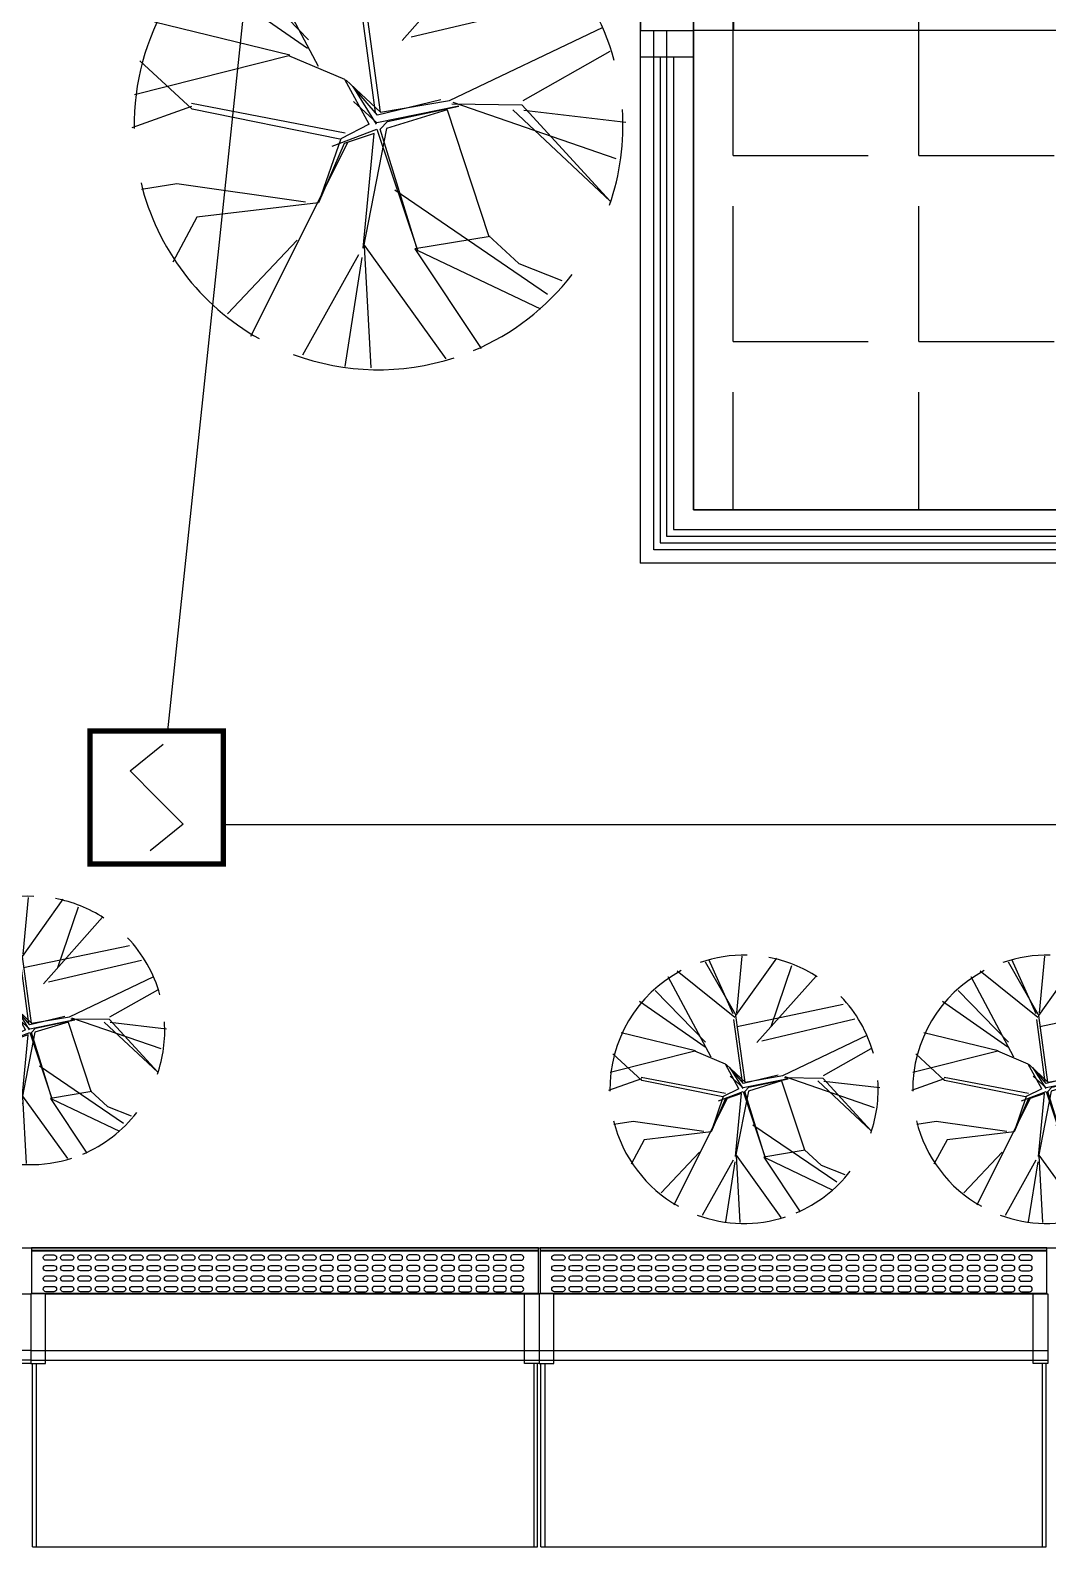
# Model space of a CAD drawing. Extents: x -284868 to 304789, y -137694 to 137894.
# Drawn here: x 194196 to 198018, y -35443 to -29747 of the extents above; entities that cross this region are included whole.
import ezdxf
from ezdxf.enums import TextEntityAlignment as Align

# ---------------------------------------------------------------- set-up
doc = ezdxf.new("R2010")
doc.units = 0
doc.layers.get('0').update_dxf_attribs({"linetype": 'CONTINUOUS'})
for name, color, linetype in [('0-墙', 4, 'CONTINUOUS'), ('0-底图', 251, 'CONTINUOUS'), ('0-窗', 11, 'CONTINUOUS'), ('0-非设计区域', 251, 'CONTINUOUS'), ('E-FIRE-CIRC', 120, 'CONTINUOUS'), ('EQUIP-消防', 3, 'CONTINUOUS'), ('F-地漏', 8, 'CONTINUOUS'), ('P-平面栏杆', 3, 'CONTINUOUS'), ('P-平面植物', 251, 'CONTINUOUS')]:
    doc.layers.add(name, color=color, linetype=linetype)
doc.styles.get("Standard").update_dxf_attribs({"font": 'GBENOR', "bigfont": 'GBCBIG'})

# ---------------------------------------------------------------- blocks, each defined once
blk = doc.blocks.new('vrthr')
for p, q in [((212547.4, 268757.6), (212547.4, 268557.6)), ((212197.3, 268657.6), (212197.3, 268457.6)), ((212397.3, 268557.6), (212397.3, 268457.6)), ((212547.4, 268557.6), (212397.3, 268557.6)), ((217347.4, 268557.6, 0), (212547.4, 268557.6, 0)), ((212197.3, 268457.6), (212397.3, 268457.6))]:
    blk.add_line(p, q)
at = {"linetype": 'Continuous', "elevation": -0.1}
for points in [[(212197.3, 268457.6), (212197.3, 266557.6), (221098.4, 266557.6), (221098.4, 268557.6)], [(212272.3, 268457.6), (212272.3, 266632.6), (221023.4, 266632.6), (221023.4, 268557.6)], [(212322.3, 268457.6), (212322.3, 266682.6), (220973.4, 266682.6), (220973.4, 268557.6)], [(212397.3, 268457.6), (212397.3, 266757.6), (220898.4, 266757.6), (220898.4, 268557.6)]]:
    blk.add_lwpolyline(points, dxfattribs=at)
blk = doc.blocks.new('A$C3B8026B3')
for p, q in [((4365, 949.5), (6165, 949.5)), ((6275, 949.5), (8075, 949.5))]:
    blk.add_line(p, q)
for points in [[(4310, 688), (4255, 688), (4255, 949.5), (4310, 949.5)], [(4310, 688), (4365, 688), (4365, 949.5), (4310, 949.5)], [(6220, 688), (6165, 688), (6165, 949.5), (6220, 949.5)], [(6220, 688), (6275, 688), (6275, 949.5), (6220, 949.5)], [(8130, 688), (8075, 688), (8075, 949.5), (8130, 949.5)]]:
    blk.add_lwpolyline(points, close=True)
for points in [[(4310, 737.5), (2400, 737.5)], [(4310, 700), (2400, 700)], [(4310, 737.5), (6220, 737.5)], [(4310, 700), (6220, 700)], [(6220, 737.5), (8130, 737.5)], [(6220, 700), (8130, 700)], [(4316, 0), (6214, 0)], [(6226, 0), (8124, 0)]]:
    blk.add_lwpolyline(points)
at = {"elevation": 0}
for points in [[(4316, 0), (4316, 688), (4330.5, 688), (4330.5, 0)], [(6214, 0), (6214, 688), (6199.5, 688), (6199.5, 0)], [(6226, 0), (6226, 688), (6240.5, 688), (6240.5, 0)], [(8124, 0), (8124, 688), (8109.5, 688), (8109.5, 0)]]:
    blk.add_lwpolyline(points, dxfattribs=at)
blk = doc.blocks.new('A$C06C71976')
for p, q in [((-1904, 160.1, 0), (0, 160.1)), ((-1904, 158, 0), (0, 158))]:
    blk.add_line(p, q)
blk.add_lwpolyline([(-1904, 170.5), (0, 170.5), (0, 0), (-1904, 0)], close=True)
for points in [[(-1839, 143.6), (-1809, 143.6, -1), (-1809, 123.6), (-1839, 123.6, -0.999999)], [(-1774, 143.6), (-1744, 143.6, -1), (-1744, 123.6), (-1774, 123.6, -0.999999)], [(-1709, 143.6), (-1679, 143.6, -1), (-1679, 123.6), (-1709, 123.6, -0.999999)], [(-1644, 143.6), (-1614, 143.6, -1), (-1614, 123.6), (-1644, 123.6, -0.999999)], [(-1579, 143.6), (-1549, 143.6, -1), (-1549, 123.6), (-1579, 123.6, -0.999999)], [(-1514, 143.6), (-1484, 143.6, -1), (-1484, 123.6), (-1514, 123.6, -0.999999)], [(-1449, 143.6), (-1419, 143.6, -1), (-1419, 123.6), (-1449, 123.6, -0.999999)], [(-1384, 143.6), (-1354, 143.6, -1), (-1354, 123.6), (-1384, 123.6, -0.999999)], [(-1319, 143.6), (-1289, 143.6, -1), (-1289, 123.6), (-1319, 123.6, -0.999999)], [(-1254, 143.6), (-1224, 143.6, -1), (-1224, 123.6), (-1254, 123.6, -0.999999)], [(-1189, 143.6), (-1159, 143.6, -1), (-1159, 123.6), (-1189, 123.6, -0.999999)], [(-1124, 143.6), (-1094, 143.6, -1), (-1094, 123.6), (-1124, 123.6, -0.999999)], [(-1029, 143.6), (-1059, 143.6, 1), (-1059, 123.6), (-1029, 123.6, 0.999999)], [(-964, 143.6), (-994, 143.6, 1), (-994, 123.6), (-964, 123.6, 0.999999)], [(-899, 143.6), (-929, 143.6, 1), (-929, 123.6), (-899, 123.6, 0.999999)], [(-834, 143.6), (-864, 143.6, 1), (-864, 123.6), (-834, 123.6, 0.999999)], [(-769, 143.6), (-799, 143.6, 1), (-799, 123.6), (-769, 123.6, 0.999999)], [(-704, 143.6), (-734, 143.6, 1), (-734, 123.6), (-704, 123.6, 0.999999)], [(-639, 143.6), (-669, 143.6, 1), (-669, 123.6), (-639, 123.6, 0.999999)], [(-574, 143.6), (-604, 143.6, 1), (-604, 123.6), (-574, 123.6, 0.999999)], [(-509, 143.6), (-539, 143.6, 1), (-539, 123.6), (-509, 123.6, 0.999999)], [(-444, 143.6), (-474, 143.6, 1), (-474, 123.6), (-444, 123.6, 0.999999)], [(-379, 143.6), (-409, 143.6, 1), (-409, 123.6), (-379, 123.6, 0.999999)], [(-314, 143.6), (-344, 143.6, 1), (-344, 123.6), (-314, 123.6, 0.999999)], [(-249, 143.6), (-279, 143.6, 1), (-279, 123.6), (-249, 123.6, 0.999999)], [(-184, 143.6), (-214, 143.6, 1), (-214, 123.6), (-184, 123.6, 0.999999)], [(-119, 143.6), (-149, 143.6, 1), (-149, 123.6), (-119, 123.6, 0.999999)], [(-54, 143.6), (-84, 143.6, 1), (-84, 123.6), (-54, 123.6, 0.999999)], [(-1839, 104.2), (-1809, 104.2, -1), (-1809, 84.2), (-1839, 84.2, -0.999999)], [(-1839, 64.9), (-1809, 64.9, -1), (-1809, 44.9), (-1839, 44.9, -0.999999)], [(-1774, 104.2), (-1744, 104.2, -1), (-1744, 84.2), (-1774, 84.2, -0.999999)], [(-1774, 64.9), (-1744, 64.9, -1), (-1744, 44.9), (-1774, 44.9, -0.999999)], [(-1709, 104.2), (-1679, 104.2, -1), (-1679, 84.2), (-1709, 84.2, -0.999999)], [(-1709, 64.9), (-1679, 64.9, -1), (-1679, 44.9), (-1709, 44.9, -0.999999)], [(-1644, 104.2), (-1614, 104.2, -1), (-1614, 84.2), (-1644, 84.2, -0.999999)], [(-1644, 64.9), (-1614, 64.9, -1), (-1614, 44.9), (-1644, 44.9, -0.999999)], [(-1579, 104.2), (-1549, 104.2, -1), (-1549, 84.2), (-1579, 84.2, -0.999999)], [(-1579, 64.9), (-1549, 64.9, -1), (-1549, 44.9), (-1579, 44.9, -0.999999)], [(-1514, 104.2), (-1484, 104.2, -1), (-1484, 84.2), (-1514, 84.2, -0.999999)], [(-1514, 64.9), (-1484, 64.9, -1), (-1484, 44.9), (-1514, 44.9, -0.999999)], [(-1449, 104.2), (-1419, 104.2, -1), (-1419, 84.2), (-1449, 84.2, -0.999999)], [(-1449, 64.9), (-1419, 64.9, -1), (-1419, 44.9), (-1449, 44.9, -0.999999)], [(-1384, 104.2), (-1354, 104.2, -1), (-1354, 84.2), (-1384, 84.2, -0.999999)], [(-1384, 64.9), (-1354, 64.9, -1), (-1354, 44.9), (-1384, 44.9, -0.999999)], [(-1319, 104.2), (-1289, 104.2, -1), (-1289, 84.2), (-1319, 84.2, -0.999999)], [(-1319, 64.9), (-1289, 64.9, -1), (-1289, 44.9), (-1319, 44.9, -0.999999)], [(-1254, 104.2), (-1224, 104.2, -1), (-1224, 84.2), (-1254, 84.2, -0.999999)], [(-1254, 64.9), (-1224, 64.9, -1), (-1224, 44.9), (-1254, 44.9, -0.999999)], [(-1189, 104.2), (-1159, 104.2, -1), (-1159, 84.2), (-1189, 84.2, -0.999999)], [(-1189, 64.9), (-1159, 64.9, -1), (-1159, 44.9), (-1189, 44.9, -0.999999)], [(-1124, 104.2), (-1094, 104.2, -1), (-1094, 84.2), (-1124, 84.2, -0.999999)], [(-1124, 64.9), (-1094, 64.9, -1), (-1094, 44.9), (-1124, 44.9, -0.999999)], [(-1029, 104.2), (-1059, 104.2, 1), (-1059, 84.2), (-1029, 84.2, 0.999999)], [(-1029, 64.9), (-1059, 64.9, 1), (-1059, 44.9), (-1029, 44.9, 0.999999)], [(-964, 104.2), (-994, 104.2, 1), (-994, 84.2), (-964, 84.2, 0.999999)], [(-964, 64.9), (-994, 64.9, 1), (-994, 44.9), (-964, 44.9, 0.999999)], [(-899, 104.2), (-929, 104.2, 1), (-929, 84.2), (-899, 84.2, 0.999999)], [(-899, 64.9), (-929, 64.9, 1), (-929, 44.9), (-899, 44.9, 0.999999)], [(-834, 104.2), (-864, 104.2, 1), (-864, 84.2), (-834, 84.2, 0.999999)], [(-834, 64.9), (-864, 64.9, 1), (-864, 44.9), (-834, 44.9, 0.999999)], [(-769, 104.2), (-799, 104.2, 1), (-799, 84.2), (-769, 84.2, 0.999999)], [(-769, 64.9), (-799, 64.9, 1), (-799, 44.9), (-769, 44.9, 0.999999)], [(-704, 104.2), (-734, 104.2, 1), (-734, 84.2), (-704, 84.2, 0.999999)], [(-704, 64.9), (-734, 64.9, 1), (-734, 44.9), (-704, 44.9, 0.999999)], [(-639, 104.2), (-669, 104.2, 1), (-669, 84.2), (-639, 84.2, 0.999999)], [(-639, 64.9), (-669, 64.9, 1), (-669, 44.9), (-639, 44.9, 0.999999)], [(-574, 104.2), (-604, 104.2, 1), (-604, 84.2), (-574, 84.2, 0.999999)], [(-574, 64.9), (-604, 64.9, 1), (-604, 44.9), (-574, 44.9, 0.999999)], [(-509, 104.2), (-539, 104.2, 1), (-539, 84.2), (-509, 84.2, 0.999999)], [(-509, 64.9), (-539, 64.9, 1), (-539, 44.9), (-509, 44.9, 0.999999)], [(-444, 104.2), (-474, 104.2, 1), (-474, 84.2), (-444, 84.2, 0.999999)], [(-444, 64.9), (-474, 64.9, 1), (-474, 44.9), (-444, 44.9, 0.999999)], [(-379, 104.2), (-409, 104.2, 1), (-409, 84.2), (-379, 84.2, 0.999999)], [(-379, 64.9), (-409, 64.9, 1), (-409, 44.9), (-379, 44.9, 0.999999)], [(-314, 104.2), (-344, 104.2, 1), (-344, 84.2), (-314, 84.2, 0.999999)], [(-314, 64.9), (-344, 64.9, 1), (-344, 44.9), (-314, 44.9, 0.999999)], [(-249, 104.2), (-279, 104.2, 1), (-279, 84.2), (-249, 84.2, 0.999999)], [(-249, 64.9), (-279, 64.9, 1), (-279, 44.9), (-249, 44.9, 0.999999)], [(-184, 104.2), (-214, 104.2, 1), (-214, 84.2), (-184, 84.2, 0.999999)], [(-184, 64.9), (-214, 64.9, 1), (-214, 44.9), (-184, 44.9, 0.999999)], [(-119, 104.2), (-149, 104.2, 1), (-149, 84.2), (-119, 84.2, 0.999999)], [(-119, 64.9), (-149, 64.9, 1), (-149, 44.9), (-119, 44.9, 0.999999)], [(-54, 104.2), (-84, 104.2, 1), (-84, 84.2), (-54, 84.2, 0.999999)], [(-54, 64.9), (-84, 64.9, 1), (-84, 44.9), (-54, 44.9, 0.999999)], [(-1839, 25.5), (-1809, 25.5, -1), (-1809, 5.5), (-1839, 5.5, -0.999999)], [(-1774, 25.5), (-1744, 25.5, -1), (-1744, 5.5), (-1774, 5.5, -0.999999)], [(-1709, 25.5), (-1679, 25.5, -1), (-1679, 5.5), (-1709, 5.5, -0.999999)], [(-1644, 25.5), (-1614, 25.5, -1), (-1614, 5.5), (-1644, 5.5, -0.999999)], [(-1579, 25.5), (-1549, 25.5, -1), (-1549, 5.5), (-1579, 5.5, -0.999999)], [(-1514, 25.5), (-1484, 25.5, -1), (-1484, 5.5), (-1514, 5.5, -0.999999)], [(-1449, 25.5), (-1419, 25.5, -1), (-1419, 5.5), (-1449, 5.5, -0.999999)], [(-1384, 25.5), (-1354, 25.5, -1), (-1354, 5.5), (-1384, 5.5, -0.999999)], [(-1319, 25.5), (-1289, 25.5, -1), (-1289, 5.5), (-1319, 5.5, -0.999999)], [(-1254, 25.5), (-1224, 25.5, -1), (-1224, 5.5), (-1254, 5.5, -0.999999)], [(-1189, 25.5), (-1159, 25.5, -1), (-1159, 5.5), (-1189, 5.5, -0.999999)], [(-1124, 25.5), (-1094, 25.5, -1), (-1094, 5.5), (-1124, 5.5, -0.999999)], [(-1029, 25.5), (-1059, 25.5, 1), (-1059, 5.5), (-1029, 5.5, 0.999999)], [(-964, 25.5), (-994, 25.5, 1), (-994, 5.5), (-964, 5.5, 0.999999)], [(-899, 25.5), (-929, 25.5, 1), (-929, 5.5), (-899, 5.5, 0.999999)], [(-834, 25.5), (-864, 25.5, 1), (-864, 5.5), (-834, 5.5, 0.999999)], [(-769, 25.5), (-799, 25.5, 1), (-799, 5.5), (-769, 5.5, 0.999999)], [(-704, 25.5), (-734, 25.5, 1), (-734, 5.5), (-704, 5.5, 0.999999)], [(-639, 25.5), (-669, 25.5, 1), (-669, 5.5), (-639, 5.5, 0.999999)], [(-574, 25.5), (-604, 25.5, 1), (-604, 5.5), (-574, 5.5, 0.999999)], [(-509, 25.5), (-539, 25.5, 1), (-539, 5.5), (-509, 5.5, 0.999999)], [(-444, 25.5), (-474, 25.5, 1), (-474, 5.5), (-444, 5.5, 0.999999)], [(-379, 25.5), (-409, 25.5, 1), (-409, 5.5), (-379, 5.5, 0.999999)], [(-314, 25.5), (-344, 25.5, 1), (-344, 5.5), (-314, 5.5, 0.999999)], [(-249, 25.5), (-279, 25.5, 1), (-279, 5.5), (-249, 5.5, 0.999999)], [(-184, 25.5), (-214, 25.5, 1), (-214, 5.5), (-184, 5.5, 0.999999)], [(-119, 25.5), (-149, 25.5, 1), (-149, 5.5), (-119, 5.5, 0.999999)], [(-54, 25.5), (-84, 25.5, 1), (-84, 5.5), (-54, 5.5, 0.999999)]]:
    blk.add_lwpolyline(points, format="xyb", close=True)
blk = doc.blocks.new('A$C678165FB')
blk.add_lwpolyline([(-36630.5, 3800), (-36630.5, -530.5), (-25800, -530.5)])
at = {"xscale": -1}
for p in [(-33437, -700.5), (-31527, -700.5)]:
    blk.add_blockref('A$C06C71976', p, dxfattribs=at)
blk = doc.blocks.new('yld.studio@foxmail.com-2-220')
at = {"color": 251, "ltscale": 100}
for p, q in [((8501.1, -109873.4), (8409.6, -109669)), ((8511.1, -109879.5), (8664.3, -109664.1)), ((8513.9, -109870.1), (8534.1, -109657.1)), ((8510.1, -109877.5), (8397.2, -109679.9)), ((8643.6, -109920.9), (8721.4, -109692)), ((8417.6, -110035.7), (8256.9, -109733.9)), ((8507.4, -109887.1), (8290.8, -109712.8)), ((8589.8, -109981.6), (8812.1, -109731.5)), ((8397.2, -109980.4), (8208.1, -109785.5)), ((8394.9, -109998.4), (8148.5, -109827.1)), ((8515.1, -109920.7), (8913.5, -109837.6)), ((8545.1, -110130), (8511.1, -109879.5)), ((8535.1, -110130.3), (8503.4, -109895.4)), ((8608.5, -109974.4), (8957.6, -109892.2)), ((8358.7, -110012.5), (8079.5, -109944.3)), ((8687.6, -110105.4), (9004.3, -109954.2)), ((8356.4, -110013.7), (8038, -110093.8)), ((8471.5, -110062), (8356.4, -110013.7)), ((8839.3, -110105.6), (9019, -110003.9)), ((8157, -110123.6), (8048.7, -110023.6)), ((8521.9, -110154.8), (8471.5, -110062)), ((8545.1, -110130), (8474.7, -110063.6)), ((8488.6, -110076.5), (8536.7, -110154.5)), ((8539, -110135.6), (8488.6, -110076.5)), ((8538, -110151.7), (8489.4, -110108)), ((8669.6, -110104.1), (8539, -110135.6)), ((8545.1, -110130), (8687.6, -110105.4)), ((8694.6, -110108.9), (9030.8, -110225)), ((8155.7, -110118.3), (8032.3, -110161.7)), ((8472.3, -110172.8), (8155.6, -110112.1)), ((8461.2, -110185.6), (8157, -110123.6)), ((8707.1, -110117.1), (8538, -110151.7)), ((8682.6, -110125.1), (8557.8, -110163.7)), ((8559.5, -110148.7), (8707.1, -110117.1)), ((8682.6, -110125.1), (8768.3, -110384.4)), ((8692.8, -110112.7), (8836.9, -110114.6)), ((8818.2, -110125.1), (9019, -110313.5)), ((9019, -110313.5), (8836.9, -110114.6)), ((8840.8, -110125.9), (9051.6, -110150.2)), ((8445.9, -110200), (8538.1, -110165.1)), ((8521.9, -110154.8), (8463.3, -110184.6)), ((8557.8, -110163.7), (8509.5, -110410)), ((8538.1, -110165.1), (8622.5, -110416.5)), ((8544.7, -110164.9), (8559.5, -110148.7)), ((8622.5, -110416.5), (8544.7, -110164.9)), ((8477.1, -110193.3), (8277.6, -110592.7)), ((8463.3, -110184.6), (8417.7, -110316.4)), ((8470.5, -110194.6), (8417.7, -110316.4)), ((8532.4, -110173.4), (8470.5, -110194.6)), ((8509.5, -110410), (8532.4, -110173.4)), ((8125, -110277.7), (8052.4, -110289.4)), ((8391, -110315.4), (8125, -110277.7)), ((8574.8, -110289.9), (8890.1, -110505.1)), ((8417.7, -110316.4), (8166.6, -110346.4)), ((8166.6, -110346.4), (8117, -110438.8)), ((8771.5, -110385.9), (8615.9, -110411.9)), ((8768.3, -110384.4), (8830.5, -110442)), ((8373.7, -110393.6), (8229.8, -110545.8)), ((8511.4, -110403.8), (8679.8, -110638.2)), ((8511.4, -110406.1), (8525.2, -110657)), ((8615.9, -110411.9), (8752.8, -110617.3)), ((8622.3, -110415), (8875.2, -110535.6)), ((8500, -110423.7), (8384.7, -110630.9)), ((8507.1, -110429.3), (8471.5, -110654.4)), ((8830.5, -110442), (8919.5, -110477.1))]:
    blk.add_line(p, q, dxfattribs=at)
for start, end in [(88.6766, 109.1318), (56.9006, 79.3688), (117.8667, 180.7636), (15.425, 43.7388), (340.9435, 3.7139), (193.5797, 240.7292), (292.8624, 322.3567), (249.5801, 287.9773)]:
    blk.add_arc((8541.4, -110156.9), 504, start, end, dxfattribs=at)
blk = doc.blocks.new('$equip$00002649')
for p, q in [((-0.5, 0.5), (-0.5, -0.5)), ((0.5, 0.5), (-0.5, 0.5)), ((0.5, -0.5), (0.5, 0.5)), ((-0.2, 0.2), (0.05, 0.4)), ((0, 0), (-0.2, 0.2)), ((0, 0), (0.2, -0.2)), ((0.2, -0.2), (-0.05, -0.4)), ((-0.5, -0.5), (0.5, -0.5))]:
    blk.add_line(p, q)
at = {"const_width": 0.04}
blk.add_lwpolyline([(-0.5, 0.5), (0.5, 0.5), (0.5, -0.5), (-0.5, -0.5), (-0.5, 0.5), (0.5, 0.5)], dxfattribs=at)
for p in [(0, 0.5), (-0.5, 0), (0.5, 0), (0, -0.5)]:
    blk.add_point(p)
at = {"color": 7, "flags": 1}
for tag, height, p in [('A', 0.00002, (0, 0)), ('B', 0.4, (0.762, -0.208))]:
    blk.add_attdef(tag, text='', height=height, dxfattribs=at).set_placement(p, align=Align.MIDDLE_CENTER)

msp = doc.modelspace()

# ---------------------------------------------------------------- hatches: boundary and pattern name
at = {"layer": '0-非设计区域', "ltscale": 3}
h = msp.add_hatch(dxfattribs=at)
h.set_pattern_fill('ANGLE', color=256, scale=100)
h.set_pattern_definition([(0, (-222963.06, 452446.1), (0, 698.5), [508, -190.5]), (90, (-222963.06, 452446.1), (-698.5, 4e-14), [508, -190.5])])
h.paths.add_polyline_path([(193837.8, -21397.7), (193837.8, -25047.7), (191787.8, -25047.7), (191787.8, -28492.7), (192287.8, -28492.7), (192287.8, -29242.7), (196687.8, -29242.7), (196687.8, -31547.7), (205187.8, -31547.7), (205187.8, -29547.7), (208887.8, -29547.7), (208887.8, -21392.7), (201287.8, -21392.7), (201287.8, -16942.7), (199137.8, -16942.7), (199127.8, -16142.7), (196537.8, -16142.7), (196537.8, -21397.7)])

# ---------------------------------------------------------------- linework, layer by layer
at = {"layer": '0-墙', "ltscale": 3}
msp.add_lwpolyline([(196487.8, -29447.7), (196487.8, -29747.7), (196687.8, -29747.7), (196687.8, -29247.7), (196437.8, -29247.7), (196437.8, -29447.7), (196487.8, -29447.7)], dxfattribs=at)
at = {"layer": '0-非设计区域', "ltscale": 3}
msp.add_lwpolyline([(193837.8, -21397.7), (193837.8, -25047.7), (191787.8, -25047.7), (191787.8, -28492.7), (192287.8, -28492.7), (192287.8, -29242.7), (196687.8, -29242.7), (196687.8, -31547.7), (205187.8, -31547.7), (205187.8, -29547.7), (208887.8, -29547.7), (208887.8, -21392.7), (201287.8, -21392.7), (201287.8, -16942.7), (199137.8, -16942.7), (199127.8, -16142.7), (196537.8, -16142.7), (196537.8, -21397.7)], close=True, dxfattribs=at)
at = {"layer": 'E-FIRE-CIRC'}
for points in [[(195347.6, -26360.3), (194711.9, -32378.2)], [(201549.8, -33272.7), (201324.5, -32730.7), (194920.8, -32730.7)]]:
    msp.add_lwpolyline(points, dxfattribs=at)
at = {"layer": 'P-平面栏杆', "ltscale": 3}
for points in [[(205387.8, -29747.7), (205387.8, -31747.7), (196487.8, -31747.7), (196487.8, -29747.7)], [(205337.8, -29747.7), (205337.8, -31697.7), (196537.8, -31697.7), (196537.8, -29747.7)], [(205287.8, -29747.7), (205287.8, -31647.7), (196587.8, -31647.7), (196587.8, -29747.7)], [(205187.8, -29747.7), (205187.8, -31547.7), (196687.8, -31547.7), (196687.8, -29747.7)]]:
    msp.add_lwpolyline(points, dxfattribs=at)

# ---------------------------------------------------------------- block references
at = {"layer": '0-底图'}
msp.add_blockref('vrthr', (-15709.9, -298304.3, 0.1), dxfattribs=at)
at = {"layer": '0-窗'}
msp.add_blockref('A$C3B8026B3', (189887.8, -35442.7), dxfattribs=at)
at = {"layer": 'EQUIP-消防', "xscale": 500, "yscale": 500, "zscale": 500}
msp.add_blockref('$equip$00002649', (194670.8, -32628.2), dxfattribs=at)
at = {"layer": 'F-地漏'}
msp.add_blockref('A$C678165FB', (227637.8, -33790.1), dxfattribs=at)
at = {"layer": 'P-平面植物', "xscale": 1.82144713234278, "yscale": 1.82144713234278, "zscale": 1.82144713234278}
msp.add_blockref('yld.studio@foxmail.com-2-220', (179946.7, 170541.4), dxfattribs=at)
at = {"layer": 'P-平面植物'}
for p in [(185655.8, 76653.3), (188335.8, 76432.4), (189473.6, 76432.4)]:
    msp.add_blockref('yld.studio@foxmail.com-2-220', p, dxfattribs=at)

doc.saveas('drawing.dxf')
